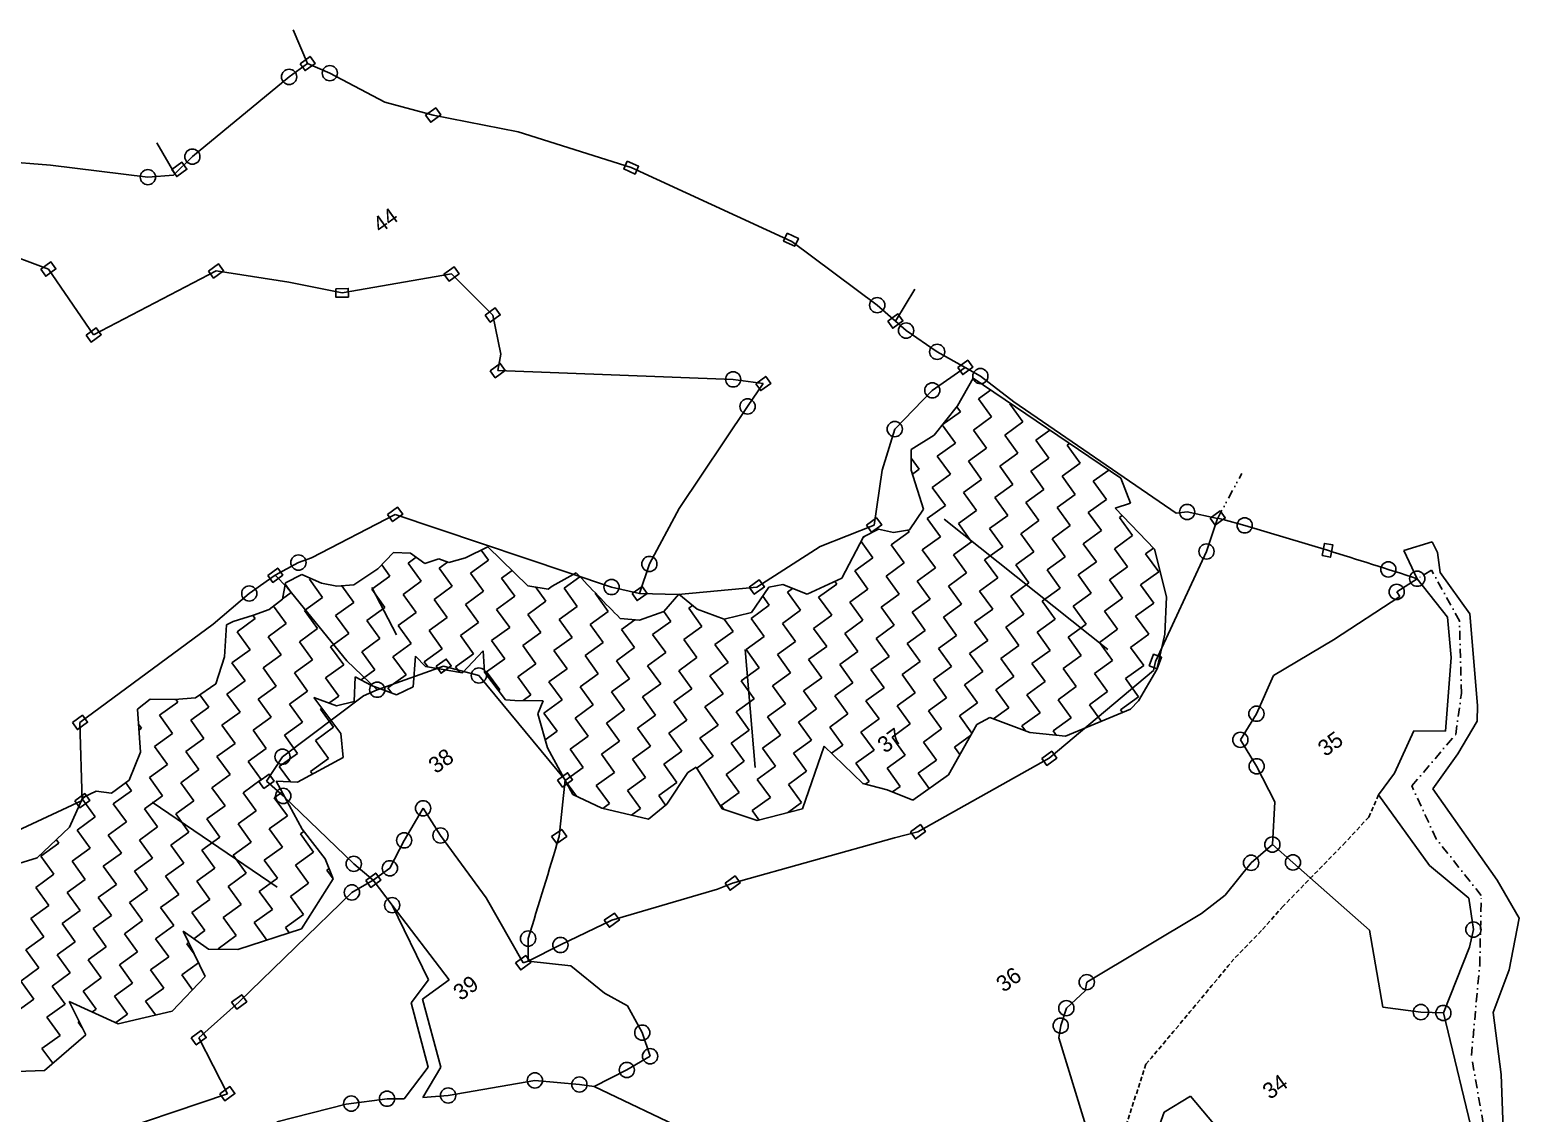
# Model space of a CAD drawing. Header units: metres. Extents: x 347706 to 350992, y 1759363 to 1763257.
# Drawn here: x 350151 to 350992, y 1761618 to 1762229 of the extents above; entities that cross this region are included whole.
import ezdxf

# ---------------------------------------------------------------- set-up
doc = ezdxf.new("R2010")
doc.units = ezdxf.units.M
doc.header["$MEASUREMENT"] = 0
for name, pattern in [('DASHDOT', [1, 0.5, -0.25, 0, -0.25]), ('DASHED', [0.75, 0.5, -0.25]), ('DIVIDE', [1.25, 0.5, -0.25, 0, -0.25, 0, -0.25])]:
    doc.linetypes.add(name, pattern=pattern)
for name, color, linetype in [('LINE_FOOTPATH', 1, 'DASHED'), ('OFF', 1, 'Continuous'), ('OTHERS', 1, 'Continuous'), ('POLY_HATCH', 12, 'Continuous'), ('POLY_PARCEL', 6, 'Continuous'), ('POLY_ROAD', 30, 'Continuous'), ('POLY_WATER', 4, 'Continuous'), ('SYM_ARROW', 1, 'Continuous'), ('TEXT_PARCEL', 7, 'Continuous'), ('V_BOUND_LINE', 7, 'Continuous'), ('V_BOUND_STREAM_LINE', 7, 'DASHDOT'), ('V_DIVIDE_LINE', 7, 'DIVIDE')]:
    doc.layers.add(name, color=color, linetype=linetype)
doc.styles.add('TEXT_MAP', font='')
doc.styles.get('TEXT_MAP').set_extended_font_data('Kruti Dev 050')

msp = doc.modelspace()

# ---------------------------------------------------------------- linework, layer by layer
for points in [[(350303.89, 1762209.43), (350309.58, 1762213.54), (350312.42, 1762209.61), (350306.74, 1762205.5)], [(350374.73, 1762180.36), (350380.42, 1762184.47), (350383.26, 1762180.54), (350377.58, 1762176.43)], [(350231.52, 1762149.68), (350237.21, 1762153.8), (350240.05, 1762149.86), (350234.36, 1762145.75)], [(350488.49, 1762154.53), (350494.86, 1762151.6), (350492.83, 1762147.19), (350486.46, 1762150.12)], [(350578.63, 1762113.84), (350585, 1762110.91), (350582.98, 1762106.5), (350576.6, 1762109.43)], [(350157.64, 1762093.49), (350163.33, 1762097.6), (350166.17, 1762093.67), (350160.49, 1762089.56)], [(350252.27, 1762092.44), (350257.95, 1762096.55), (350260.8, 1762092.62), (350255.11, 1762088.51)], [(350385.08, 1762090.76), (350390.76, 1762094.87), (350393.61, 1762090.93), (350387.92, 1762086.82)], [(350324.04, 1762082.55), (350331.05, 1762082.7), (350331.15, 1762077.85), (350324.14, 1762077.7)], [(350408.33, 1762067.59), (350414.02, 1762071.7), (350416.86, 1762067.77), (350411.17, 1762063.66)], [(350635.42, 1762064.17), (350641.1, 1762068.28), (350643.95, 1762064.35), (350638.26, 1762060.24)], [(350183.18, 1762056.37), (350188.86, 1762060.48), (350191.71, 1762056.55), (350186.02, 1762052.44)], [(350674.84, 1762038.05), (350680.52, 1762042.16), (350683.37, 1762038.22), (350677.68, 1762034.11)], [(350411.14, 1762036.25), (350416.82, 1762040.36), (350419.67, 1762036.43), (350413.98, 1762032.32)], [(350560.93, 1762028.97), (350566.62, 1762033.09), (350569.46, 1762029.15), (350563.78, 1762025.04)], [(350353.25, 1761955.18), (350358.94, 1761959.29), (350361.78, 1761955.36), (350356.09, 1761951.25)], [(350817.26, 1761953.07), (350822.95, 1761957.18), (350825.79, 1761953.25), (350820.11, 1761949.14)], [(350623.44, 1761949.16), (350629.13, 1761953.27), (350631.97, 1761949.34), (350626.29, 1761945.23)], [(350880.37, 1761932.05), (350881.72, 1761938.94), (350886.48, 1761938.01), (350885.13, 1761931.12)], [(350285.65, 1761920.87), (350291.33, 1761924.98), (350294.18, 1761921.05), (350288.49, 1761916.94)], [(350491.15, 1761910.56), (350496.84, 1761914.67), (350499.68, 1761910.73), (350494, 1761906.62)], [(350557.27, 1761914.18), (350562.96, 1761918.29), (350565.8, 1761914.36), (350560.11, 1761910.25)], [(350380.63, 1761869.6), (350386.32, 1761873.71), (350389.16, 1761869.78), (350383.48, 1761865.67)], [(350782.83, 1761869.89), (350785.37, 1761876.43), (350789.89, 1761874.67), (350787.35, 1761868.13)], [(350175.48, 1761837.89), (350181.16, 1761842), (350184, 1761838.07), (350178.32, 1761833.96)], [(350722.23, 1761817.62), (350727.92, 1761821.73), (350730.76, 1761817.8), (350725.07, 1761813.69)], [(350280.7, 1761804.69), (350286.39, 1761808.8), (350289.23, 1761804.87), (350283.55, 1761800.76)], [(350449.13, 1761805.44), (350454.82, 1761809.55), (350457.66, 1761805.61), (350451.97, 1761801.5)], [(350176.79, 1761793.76), (350182.48, 1761797.87), (350185.32, 1761793.94), (350179.63, 1761789.83)], [(350648.14, 1761776.23), (350653.83, 1761780.34), (350656.67, 1761776.4), (350650.98, 1761772.29)], [(350445.81, 1761773.53), (350451.5, 1761777.64), (350454.34, 1761773.71), (350448.66, 1761769.6)], [(350340.95, 1761748.84), (350346.63, 1761752.95), (350349.48, 1761749.02), (350343.79, 1761744.91)], [(350543.61, 1761747.27), (350549.29, 1761751.38), (350552.14, 1761747.45), (350546.45, 1761743.34)], [(350475.51, 1761726.37), (350481.19, 1761730.48), (350484.04, 1761726.55), (350478.35, 1761722.44)], [(350425.51, 1761702.36), (350431.19, 1761706.47), (350434.04, 1761702.53), (350428.35, 1761698.42)], [(350265.31, 1761680.27), (350271, 1761684.38), (350273.84, 1761680.45), (350268.15, 1761676.34)], [(350242.49, 1761660.03), (350248.18, 1761664.14), (350251.02, 1761660.21), (350245.33, 1761656.1)], [(350258.64, 1761628.48), (350264.33, 1761632.59), (350267.17, 1761628.66), (350261.48, 1761624.55)]]:
    msp.add_lwpolyline(points, close=True)
for centre in [(350297.72, 1762201.97), (350320.71, 1762204.1), (350243.15, 1762157), (350218.09, 1762145.45), (350629.46, 1762073.26), (350645.75, 1762058.91), (350663.29, 1762046.94), (350548.21, 1762031.41), (350687.65, 1762033.26), (350660.53, 1762025.21), (350556.32, 1762016.14), (350639.36, 1762003.38), (350804.29, 1761956.62), (350836.73, 1761949.07), (350302.98, 1761928.09), (350500.94, 1761927.31), (350815.18, 1761934.36), (350917.77, 1761924.23), (350934.06, 1761919), (350275.25, 1761910.67), (350479.6, 1761914.3), (350922.47, 1761911.56), (350404.77, 1761864.42), (350347.42, 1761856.4), (350843.35, 1761842.86), (350834.29, 1761828.14), (350293.97, 1761818.62), (350843.48, 1761813.21), (350294.41, 1761796.5), (350373.31, 1761789.52), (350362.63, 1761771.44), (350383.12, 1761774.17), (350852.35, 1761769.08), (350863.98, 1761759.02), (350334.18, 1761758.21), (350354.57, 1761755.7), (350840.35, 1761758.81), (350333.13, 1761742.1), (350355.87, 1761734.92), (350965.75, 1761721.15), (350432.52, 1761716.06), (350450.76, 1761712.44), (350747.64, 1761691.5), (350736.13, 1761676.82), (350732.95, 1761666.96), (350936.15, 1761674.6), (350948.8, 1761674.11), (350496.93, 1761663.02), (350488.23, 1761641.96), (350501.34, 1761649.7), (350436.38, 1761636.08), (350461.46, 1761633.77), (350352.94, 1761625.77), (350387.41, 1761627.57), (350332.78, 1761623)]:
    msp.add_circle(centre, 4.29)
at = {"layer": 'LINE_FOOTPATH', "ltscale": 5}
for p, q in [((350912.22, 1761797.07), (350906.71, 1761784.59)), ((350906.71, 1761784.59), (350893.65, 1761770.42)), ((350893.65, 1761770.42), (350858.37, 1761734.32)), ((350858.37, 1761734.32), (350846.28, 1761720.57)), ((350846.28, 1761720.57), (350830.57, 1761704.48)), ((350780.97, 1761645.15), (350763.09, 1761589.5))]:
    msp.add_line(p, q, dxfattribs=at)
msp.add_arc((346563.51, 1765221.71), 5529.81, 319.70082, 320.50209, dxfattribs=at)
at = {"layer": 'OFF'}
msp.add_line((350942.48, 1761939.83), (350926.58, 1761934.95), dxfattribs=at)
at = {"layer": 'OTHERS'}
for p, q in [((350308.16, 1762209.52), (350299.92, 1762228.53)), ((350233.25, 1762147.29), (350223.18, 1762164.88)), ((350639.68, 1762064.26), (350650.58, 1762082.34))]:
    msp.add_line(p, q, dxfattribs=at)
at = {"layer": 'POLY_HATCH'}
for p, q in [((350674.76, 1762016.47), (350683.64, 1762032)), ((350683.64, 1762032), (350766.83, 1761975.65)), ((350661.54, 1761999.92), (350674.76, 1762016.47)), ((350648.55, 1761991.8), (350661.54, 1761999.92)), ((350648.56, 1761980.16), (350648.55, 1761991.8)), ((350655.57, 1761958.2), (350648.56, 1761980.16)), ((350766.83, 1761975.65), (350772.25, 1761961.65)), ((350647.73, 1761946.47), (350655.57, 1761958.2)), ((350772.25, 1761961.65), (350763.65, 1761958.69)), ((350763.65, 1761958.69), (350785.91, 1761935.64)), ((350609.52, 1761919.31), (350621.65, 1761942.53)), ((350621.65, 1761942.53), (350630.2, 1761946.85)), ((350630.2, 1761946.85), (350638.55, 1761944.97)), ((350638.55, 1761944.97), (350647.73, 1761946.47)), ((350347.85, 1761924.54), (350356.63, 1761933.69)), ((350356.63, 1761933.69), (350366.27, 1761933.48)), ((350366.27, 1761933.48), (350374.26, 1761927.6)), ((350397.22, 1761930.68), (350409.88, 1761937.04)), ((350409.88, 1761937.04), (350432.31, 1761915.05)), ((350785.91, 1761935.64), (350792.68, 1761908.85)), ((350334.23, 1761915.63), (350347.85, 1761924.54)), ((350374.26, 1761927.6), (350382.24, 1761930.11)), ((350382.24, 1761930.11), (350387.87, 1761928.12)), ((350387.87, 1761928.12), (350397.22, 1761930.68)), ((350293.94, 1761907.48), (350295.7, 1761916.66)), ((350295.7, 1761916.66), (350304.86, 1761921.42)), ((350304.86, 1761921.42), (350315.95, 1761916.4)), ((350315.95, 1761916.4), (350324.62, 1761914.74)), ((350324.62, 1761914.74), (350334.23, 1761915.63)), ((350432.31, 1761915.05), (350443.92, 1761913.19)), ((350443.92, 1761913.19), (350446.06, 1761914.74)), ((350446.06, 1761914.74), (350459.73, 1761922.29)), ((350568.24, 1761914.28), (350576.19, 1761915.73)), ((350576.19, 1761915.73), (350589.92, 1761910.28)), ((350589.92, 1761910.28), (350609.52, 1761919.31)), ((350286.51, 1761901.63), (350293.94, 1761907.48)), ((350509.18, 1761900.48), (350517.52, 1761910.23)), ((350517.52, 1761910.23), (350527.8, 1761901.82)), ((350558.61, 1761899.86), (350568.24, 1761914.28)), ((350792.68, 1761908.85), (350791.69, 1761887.64)), ((350266.2, 1761894.87), (350277.6, 1761898.46)), ((350277.6, 1761898.46), (350286.51, 1761901.63)), ((350495.41, 1761895.65), (350509.18, 1761900.48)), ((350527.8, 1761901.82), (350543.12, 1761896.12)), ((350543.12, 1761896.12), (350558.61, 1761899.86)), ((350261.31, 1761874.95), (350262.32, 1761892.92)), ((350262.32, 1761892.92), (350266.2, 1761894.87)), ((350484.47, 1761896.59), (350495.41, 1761895.65)), ((350791.69, 1761887.64), (350787.26, 1761867.85)), ((350256.42, 1761859.77), (350261.31, 1761874.95)), ((350369.1, 1761875.29), (350367.65, 1761857.93)), ((350374.67, 1761869.53), (350369.1, 1761875.29)), ((350407.14, 1761878.34), (350395.47, 1761865.92)), ((350407.91, 1761866.31), (350407.14, 1761878.34)), ((350395.47, 1761865.92), (350374.67, 1761869.53)), ((350419.72, 1761850.62), (350407.91, 1761866.31)), ((350787.26, 1761867.85), (350776.81, 1761850.04)), ((350244.87, 1761851.88), (350256.42, 1761859.77)), ((350335.03, 1761863.7), (350334.4, 1761849.73)), ((350344.24, 1761858.71), (350335.03, 1761863.7)), ((350358.28, 1761853.48), (350344.24, 1761858.71)), ((350367.65, 1761857.93), (350358.28, 1761853.48)), ((350212.17, 1761845.48), (350219.3, 1761851.11)), ((350219.3, 1761851.11), (350233.06, 1761850.8)), ((350233.06, 1761850.8), (350244.87, 1761851.88)), ((350324.52, 1761847.26), (350311.76, 1761852.01)), ((350311.76, 1761852.01), (350326.89, 1761831.73)), ((350334.4, 1761849.73), (350324.52, 1761847.26)), ((350425.08, 1761850.3), (350419.72, 1761850.62)), ((350441.03, 1761850.18), (350425.08, 1761850.3)), ((350437.94, 1761842.82), (350441.03, 1761850.18)), ((350776.81, 1761850.04), (350772.27, 1761845.35)), ((350213.92, 1761821.12), (350212.17, 1761845.48)), ((350443.49, 1761823.54), (350437.94, 1761842.82)), ((350693.04, 1761840.73), (350685.64, 1761836.78)), ((350715.49, 1761832.27), (350693.04, 1761840.73)), ((350772.27, 1761845.35), (350735.71, 1761830.11)), ((350326.89, 1761831.73), (350328.23, 1761818.25)), ((350685.64, 1761836.78), (350669.7, 1761808.49)), ((350735.71, 1761830.11), (350715.49, 1761832.27)), ((350457.78, 1761797.33), (350443.49, 1761823.54)), ((350599.57, 1761824.62), (350587.37, 1761789.24)), ((350621.34, 1761803.55), (350599.57, 1761824.62)), ((350207.59, 1761805.36), (350213.92, 1761821.12)), ((350328.23, 1761818.25), (350302.43, 1761804.26)), ((350197.48, 1761798.05), (350207.59, 1761805.36)), ((350522.56, 1761809.67), (350510.74, 1761791.81)), ((350527.37, 1761812.69), (350522.56, 1761809.67)), ((350541.99, 1761789.24), (350527.37, 1761812.69)), ((350669.7, 1761808.49), (350649.59, 1761794.15)), ((350181.32, 1761795.62), (350188.94, 1761799.27)), ((350188.94, 1761799.27), (350197.48, 1761798.05)), ((350302.43, 1761804.26), (350290.35, 1761804.84)), ((350290.35, 1761804.84), (350305.12, 1761777.7)), ((350474.12, 1761789.57), (350457.78, 1761797.33)), ((350635.11, 1761799.99), (350621.34, 1761803.55)), ((350649.59, 1761794.15), (350635.11, 1761799.99)), ((350173.76, 1761778.97), (350181.32, 1761795.62)), ((350500.46, 1761783.45), (350474.12, 1761789.57)), ((350510.74, 1761791.81), (350500.46, 1761783.45)), ((350561.75, 1761782.56), (350541.99, 1761789.24)), ((350587.37, 1761789.24), (350561.75, 1761782.56)), ((350155.53, 1761761.6), (350173.76, 1761778.97)), ((350305.12, 1761777.7), (350318.13, 1761761.01)), ((350145.26, 1761758.37), (350155.53, 1761761.6)), ((350318.13, 1761761.01), (350322.53, 1761749.75)), ((350322.53, 1761749.75), (350304.71, 1761721.49)), ((350304.71, 1761721.49), (350268.75, 1761709.94)), ((350252.27, 1761710.14), (350237.94, 1761720.28)), ((350237.94, 1761720.28), (350250.33, 1761694.76)), ((350268.75, 1761709.94), (350252.27, 1761710.14)), ((350250.33, 1761694.76), (350231.68, 1761675.11)), ((350201.31, 1761668.07), (350173.57, 1761680.64)), ((350173.57, 1761680.64), (350182.98, 1761661.81)), ((350231.68, 1761675.11), (350201.31, 1761668.07)), ((350182.98, 1761661.81), (350159.71, 1761641.73)), ((350159.71, 1761641.73), (350143.9, 1761641.02))]:
    msp.add_line(p, q, dxfattribs=at)
at = {"layer": 'POLY_HATCH', "linetype": 'Continuous'}
for p, q in [((350686.6, 1762020.44), (350693.42, 1762025.37)), ((350676.39, 1762013.06), (350674.32, 1762015.92)), ((350693.99, 1762010.23), (350686.6, 1762020.44)), ((350704.2, 1762017.61), (350704.53, 1762017.85)), ((350711.58, 1762007.4), (350704.2, 1762017.61)), ((350666.18, 1762005.68), (350676.39, 1762013.06)), ((350683.77, 1762002.85), (350693.99, 1762010.23)), ((350701.37, 1762000.02), (350711.58, 1762007.4)), ((350673.56, 1761995.46), (350666.18, 1762005.68)), ((350691.16, 1761992.63), (350683.77, 1762002.85)), ((350708.75, 1761989.8), (350701.37, 1762000.02)), ((350718.97, 1761997.19), (350726.74, 1762002.8)), ((350663.35, 1761988.08), (350673.56, 1761995.46)), ((350680.94, 1761985.25), (350691.16, 1761992.63)), ((350726.35, 1761986.97), (350718.97, 1761997.19)), ((350736.57, 1761994.36), (350737.84, 1761995.28)), ((350743.95, 1761984.14), (350736.57, 1761994.36)), ((350653.13, 1761980.69), (350648.55, 1761987.03)), ((350670.73, 1761977.86), (350663.35, 1761988.08)), ((350688.33, 1761975.03), (350680.94, 1761985.25)), ((350698.54, 1761982.42), (350708.75, 1761989.8)), ((350705.92, 1761972.2), (350698.54, 1761982.42)), ((350716.14, 1761979.59), (350726.35, 1761986.97)), ((350733.74, 1761976.76), (350743.95, 1761984.14)), ((350649.28, 1761977.91), (350653.13, 1761980.69)), ((350660.52, 1761970.48), (350670.73, 1761977.86)), ((350678.11, 1761967.65), (350688.33, 1761975.03)), ((350723.52, 1761969.37), (350716.14, 1761979.59)), ((350741.12, 1761966.54), (350733.74, 1761976.76)), ((350751.33, 1761973.93), (350760.06, 1761980.23)), ((350758.72, 1761963.71), (350751.33, 1761973.93)), ((350667.9, 1761960.27), (350660.52, 1761970.48)), ((350685.5, 1761957.44), (350678.11, 1761967.65)), ((350695.71, 1761964.82), (350705.92, 1761972.2)), ((350713.31, 1761961.99), (350723.52, 1761969.37)), ((350730.91, 1761959.16), (350741.12, 1761966.54)), ((350657.69, 1761952.88), (350667.9, 1761960.27)), ((350675.28, 1761950.05), (350685.5, 1761957.44)), ((350703.09, 1761954.61), (350695.71, 1761964.82)), ((350720.69, 1761951.78), (350713.31, 1761961.99)), ((350738.29, 1761948.95), (350730.91, 1761959.16)), ((350748.5, 1761956.33), (350758.72, 1761963.71)), ((350665.07, 1761942.67), (350657.69, 1761952.88)), ((350682.67, 1761939.84), (350675.28, 1761950.05)), ((350692.88, 1761947.22), (350703.09, 1761954.61)), ((350710.48, 1761944.39), (350720.69, 1761951.78)), ((350728.08, 1761941.56), (350738.29, 1761948.95)), ((350755.89, 1761946.12), (350748.5, 1761956.33)), ((350766.1, 1761953.5), (350767.61, 1761954.59)), ((350773.48, 1761943.29), (350766.1, 1761953.5)), ((350627.04, 1761930.73), (350620.34, 1761940.01)), ((350621.53, 1761942.3), (350622.33, 1761942.87)), ((350637.26, 1761938.12), (350647.47, 1761945.5)), ((350647.47, 1761945.5), (350646.87, 1761946.33)), ((350654.86, 1761935.29), (350665.07, 1761942.67)), ((350672.45, 1761932.46), (350682.67, 1761939.84)), ((350700.26, 1761937.01), (350692.88, 1761947.22)), ((350717.86, 1761934.18), (350710.48, 1761944.39)), ((350735.46, 1761931.35), (350728.08, 1761941.56)), ((350745.67, 1761938.73), (350755.89, 1761946.12)), ((350763.27, 1761935.9), (350773.48, 1761943.29)), ((350410.22, 1761929.5), (350406.13, 1761935.16)), ((350644.64, 1761927.9), (350637.26, 1761938.12)), ((350662.24, 1761925.07), (350654.86, 1761935.29)), ((350679.84, 1761922.24), (350672.45, 1761932.46)), ((350690.05, 1761929.63), (350700.26, 1761937.01)), ((350707.65, 1761926.8), (350717.86, 1761934.18)), ((350725.25, 1761923.97), (350735.46, 1761931.35)), ((350753.06, 1761928.52), (350745.67, 1761938.73)), ((350770.65, 1761925.69), (350763.27, 1761935.9)), ((350780.87, 1761933.07), (350785.3, 1761936.28)), ((350788.25, 1761922.86), (350780.87, 1761933.07)), ((350354.59, 1761920.39), (350349.98, 1761926.77)), ((350364.81, 1761927.77), (350369.46, 1761931.14)), ((350372.19, 1761917.56), (350364.81, 1761927.77)), ((350382.4, 1761924.94), (350387.15, 1761928.38)), ((350389.79, 1761914.73), (350382.4, 1761924.94)), ((350400, 1761922.11), (350410.22, 1761929.5)), ((350417.6, 1761919.28), (350423.58, 1761923.61)), ((350616.83, 1761923.35), (350627.04, 1761930.73)), ((350624.21, 1761913.14), (350616.83, 1761923.35)), ((350634.43, 1761920.52), (350644.64, 1761927.9)), ((350652.03, 1761917.69), (350662.24, 1761925.07)), ((350697.43, 1761919.41), (350690.05, 1761929.63)), ((350715.03, 1761916.58), (350707.65, 1761926.8)), ((350732.63, 1761913.75), (350725.25, 1761923.97)), ((350742.84, 1761921.14), (350753.06, 1761928.52)), ((350760.44, 1761918.31), (350770.65, 1761925.69)), ((350298.97, 1761911.28), (350295.57, 1761915.99)), ((350309.19, 1761918.67), (350309.86, 1761919.15)), ((350316.57, 1761908.45), (350309.19, 1761918.67)), ((350334.17, 1761905.62), (350327.39, 1761914.99)), ((350344.38, 1761913.01), (350354.59, 1761920.39)), ((350361.98, 1761910.18), (350372.19, 1761917.56)), ((350379.57, 1761907.35), (350389.79, 1761914.73)), ((350407.39, 1761911.9), (350400, 1761922.11)), ((350424.98, 1761909.07), (350417.6, 1761919.28)), ((350452.79, 1761913.62), (350461.77, 1761920.11)), ((350596.4, 1761908.58), (350606.62, 1761915.97)), ((350606.62, 1761915.97), (350605.53, 1761917.47)), ((350641.81, 1761910.31), (350634.43, 1761920.52)), ((350659.41, 1761907.48), (350652.03, 1761917.69)), ((350669.62, 1761914.86), (350679.84, 1761922.24)), ((350677.01, 1761904.65), (350669.62, 1761914.86)), ((350687.22, 1761912.03), (350697.43, 1761919.41)), ((350704.82, 1761909.2), (350715.03, 1761916.58)), ((350750.23, 1761910.92), (350742.84, 1761921.14)), ((350767.82, 1761908.09), (350760.44, 1761918.31)), ((350778.04, 1761915.48), (350788.25, 1761922.86)), ((350785.42, 1761905.26), (350778.04, 1761915.48)), ((350293.98, 1761907.68), (350298.97, 1761911.28)), ((350306.36, 1761901.07), (350316.57, 1761908.45)), ((350351.76, 1761902.79), (350344.38, 1761913.01)), ((350369.36, 1761899.96), (350361.98, 1761910.18)), ((350386.96, 1761897.13), (350379.57, 1761907.35)), ((350397.17, 1761904.52), (350407.39, 1761911.9)), ((350414.77, 1761901.69), (350424.98, 1761909.07)), ((350432.37, 1761898.86), (350442.58, 1761906.24)), ((350442.58, 1761906.24), (350436.72, 1761914.34)), ((350460.18, 1761903.41), (350452.79, 1761913.62)), ((350470.39, 1761910.79), (350470.52, 1761910.89)), ((350477.78, 1761900.58), (350470.39, 1761910.79)), ((350568.59, 1761904.03), (350564.85, 1761909.21)), ((350578.81, 1761911.41), (350581.73, 1761913.53)), ((350586.19, 1761901.2), (350578.81, 1761911.41)), ((350603.79, 1761898.37), (350596.4, 1761908.58)), ((350614, 1761905.75), (350624.21, 1761913.14)), ((350631.6, 1761902.92), (350641.81, 1761910.31)), ((350649.2, 1761900.09), (350659.41, 1761907.48)), ((350694.6, 1761901.81), (350687.22, 1761912.03)), ((350712.2, 1761898.98), (350704.82, 1761909.2)), ((350722.42, 1761906.37), (350732.63, 1761913.75)), ((350729.8, 1761896.15), (350722.42, 1761906.37)), ((350740.01, 1761903.54), (350750.23, 1761910.92)), ((350757.61, 1761900.71), (350767.82, 1761908.09)), ((350278.54, 1761896.52), (350277.23, 1761898.34)), ((350296.14, 1761893.69), (350288.99, 1761903.58)), ((350313.74, 1761890.86), (350306.36, 1761901.07)), ((350323.95, 1761898.24), (350334.17, 1761905.62)), ((350331.34, 1761888.03), (350323.95, 1761898.24)), ((350341.55, 1761895.41), (350351.76, 1761902.79)), ((350359.15, 1761892.58), (350369.36, 1761899.96)), ((350404.56, 1761894.3), (350397.17, 1761904.52)), ((350422.15, 1761891.47), (350414.77, 1761901.69)), ((350439.75, 1761888.64), (350432.37, 1761898.86)), ((350449.96, 1761896.03), (350460.18, 1761903.41)), ((350467.56, 1761893.2), (350477.78, 1761900.58)), ((350512.97, 1761894.92), (350509, 1761900.41)), ((350523.18, 1761902.3), (350525.32, 1761903.85)), ((350530.57, 1761892.09), (350523.18, 1761902.3)), ((350558.38, 1761896.64), (350568.59, 1761904.03)), ((350575.98, 1761893.81), (350586.19, 1761901.2)), ((350593.57, 1761890.98), (350603.79, 1761898.37)), ((350621.38, 1761895.54), (350614, 1761905.75)), ((350638.98, 1761892.71), (350631.6, 1761902.92)), ((350656.58, 1761889.88), (350649.2, 1761900.09)), ((350666.79, 1761897.26), (350677.01, 1761904.65)), ((350684.39, 1761894.43), (350694.6, 1761901.81)), ((350701.99, 1761891.6), (350712.2, 1761898.98)), ((350747.4, 1761893.32), (350740.01, 1761903.54)), ((350764.99, 1761890.49), (350757.61, 1761900.71)), ((350775.21, 1761897.88), (350785.42, 1761905.26)), ((350782.59, 1761887.66), (350775.21, 1761897.88)), ((350268.33, 1761889.13), (350278.54, 1761896.52)), ((350285.93, 1761886.3), (350296.14, 1761893.69)), ((350303.53, 1761883.47), (350313.74, 1761890.86)), ((350348.93, 1761885.2), (350341.55, 1761895.41)), ((350366.53, 1761882.37), (350359.15, 1761892.58)), ((350376.74, 1761889.75), (350386.96, 1761897.13)), ((350384.13, 1761879.54), (350376.74, 1761889.75)), ((350394.34, 1761886.92), (350404.56, 1761894.3)), ((350411.94, 1761884.09), (350422.15, 1761891.47)), ((350457.35, 1761885.81), (350449.96, 1761896.03)), ((350474.95, 1761882.98), (350467.56, 1761893.2)), ((350485.16, 1761890.37), (350492.78, 1761895.87)), ((350492.54, 1761880.15), (350485.16, 1761890.37)), ((350502.76, 1761887.54), (350512.97, 1761894.92)), ((350520.35, 1761884.71), (350530.57, 1761892.09)), ((350548.17, 1761889.26), (350543.19, 1761896.14)), ((350565.76, 1761886.43), (350558.38, 1761896.64)), ((350583.36, 1761883.6), (350575.98, 1761893.81)), ((350600.96, 1761880.77), (350593.57, 1761890.98)), ((350611.17, 1761888.15), (350621.38, 1761895.54)), ((350628.77, 1761885.32), (350638.98, 1761892.71)), ((350646.37, 1761882.49), (350656.58, 1761889.88)), ((350674.18, 1761887.05), (350666.79, 1761897.26)), ((350691.77, 1761884.22), (350684.39, 1761894.43)), ((350709.37, 1761881.39), (350701.99, 1761891.6)), ((350719.59, 1761888.77), (350729.8, 1761896.15)), ((350737.18, 1761885.94), (350747.4, 1761893.32)), ((350754.78, 1761883.11), (350764.99, 1761890.49)), ((350275.71, 1761878.92), (350268.33, 1761889.13)), ((350293.31, 1761876.09), (350285.93, 1761886.3)), ((350310.91, 1761873.26), (350303.53, 1761883.47)), ((350321.12, 1761880.64), (350331.34, 1761888.03)), ((350338.72, 1761877.81), (350348.93, 1761885.2)), ((350356.32, 1761874.98), (350366.53, 1761882.37)), ((350401.73, 1761876.71), (350394.34, 1761886.92)), ((350419.32, 1761873.88), (350411.94, 1761884.09)), ((350429.54, 1761881.26), (350439.75, 1761888.64)), ((350436.92, 1761871.05), (350429.54, 1761881.26)), ((350447.13, 1761878.43), (350457.35, 1761885.81)), ((350464.73, 1761875.6), (350474.95, 1761882.98)), ((350510.14, 1761877.32), (350502.76, 1761887.54)), ((350527.74, 1761874.49), (350520.35, 1761884.71)), ((350537.95, 1761881.88), (350548.17, 1761889.26)), ((350545.34, 1761871.66), (350537.95, 1761881.88)), ((350555.55, 1761879.05), (350565.76, 1761886.43)), ((350573.15, 1761876.22), (350583.36, 1761883.6)), ((350618.55, 1761877.94), (350611.17, 1761888.15)), ((350636.15, 1761875.11), (350628.77, 1761885.32)), ((350653.75, 1761872.28), (350646.37, 1761882.49)), ((350663.96, 1761879.66), (350674.18, 1761887.05)), ((350681.56, 1761876.83), (350691.77, 1761884.22)), ((350699.16, 1761874), (350709.37, 1761881.39)), ((350726.97, 1761878.56), (350719.59, 1761888.77)), ((350744.57, 1761875.73), (350737.18, 1761885.94)), ((350762.16, 1761872.9), (350754.78, 1761883.11)), ((350772.38, 1761880.28), (350782.59, 1761887.66)), ((350265.5, 1761871.54), (350275.71, 1761878.92)), ((350283.1, 1761868.71), (350293.31, 1761876.09)), ((350300.7, 1761865.88), (350310.91, 1761873.26)), ((350328.51, 1761870.43), (350321.12, 1761880.64)), ((350346.1, 1761867.6), (350338.72, 1761877.81)), ((350363.7, 1761864.77), (350356.32, 1761874.98)), ((350373.91, 1761872.15), (350384.13, 1761879.54)), ((350391.51, 1761869.32), (350401.73, 1761876.71)), ((350409.11, 1761866.49), (350419.32, 1761873.88)), ((350454.52, 1761868.22), (350447.13, 1761878.43)), ((350472.12, 1761865.39), (350464.73, 1761875.6)), ((350482.33, 1761872.77), (350492.54, 1761880.15)), ((350489.71, 1761862.56), (350482.33, 1761872.77)), ((350499.93, 1761869.94), (350510.14, 1761877.32)), ((350517.52, 1761867.11), (350527.74, 1761874.49)), ((350562.93, 1761868.83), (350555.55, 1761879.05)), ((350580.53, 1761866), (350573.15, 1761876.22)), ((350590.74, 1761873.39), (350600.96, 1761880.77)), ((350598.13, 1761863.17), (350590.74, 1761873.39)), ((350608.34, 1761870.56), (350618.55, 1761877.94)), ((350625.94, 1761867.73), (350636.15, 1761875.11)), ((350671.35, 1761869.45), (350663.96, 1761879.66)), ((350688.94, 1761866.62), (350681.56, 1761876.83)), ((350706.54, 1761863.79), (350699.16, 1761874)), ((350716.76, 1761871.17), (350726.97, 1761878.56)), ((350734.35, 1761868.34), (350744.57, 1761875.73)), ((350751.95, 1761865.51), (350762.16, 1761872.9)), ((350779.76, 1761870.07), (350772.38, 1761880.28)), ((350272.88, 1761861.32), (350265.5, 1761871.54)), ((350290.48, 1761858.49), (350283.1, 1761868.71)), ((350308.08, 1761855.66), (350300.7, 1761865.88)), ((350318.29, 1761863.05), (350328.51, 1761870.43)), ((350338.28, 1761861.94), (350346.1, 1761867.6)), ((350353.49, 1761857.39), (350363.7, 1761864.77)), ((350375.98, 1761869.3), (350373.91, 1761872.15)), ((350393.76, 1761866.22), (350391.51, 1761869.32)), ((350416.49, 1761856.28), (350409.11, 1761866.49)), ((350426.71, 1761863.66), (350436.92, 1761871.05)), ((350444.3, 1761860.83), (350454.52, 1761868.22)), ((350461.9, 1761858), (350472.12, 1761865.39)), ((350507.31, 1761859.73), (350499.93, 1761869.94)), ((350524.91, 1761856.9), (350517.52, 1761867.11)), ((350535.12, 1761864.28), (350545.34, 1761871.66)), ((350542.51, 1761854.07), (350535.12, 1761864.28)), ((350552.72, 1761861.45), (350562.93, 1761868.83)), ((350570.32, 1761858.62), (350580.53, 1761866)), ((350615.72, 1761860.34), (350608.34, 1761870.56)), ((350633.32, 1761857.51), (350625.94, 1761867.73)), ((350643.54, 1761864.9), (350653.75, 1761872.28)), ((350650.92, 1761854.68), (350643.54, 1761864.9)), ((350661.13, 1761862.07), (350671.35, 1761869.45)), ((350678.73, 1761859.24), (350688.94, 1761866.62)), ((350724.14, 1761860.96), (350716.76, 1761871.17)), ((350741.74, 1761858.13), (350734.35, 1761868.34)), ((350759.33, 1761855.3), (350751.95, 1761865.51)), ((350769.55, 1761862.68), (350779.76, 1761870.07)), ((350262.67, 1761853.94), (350272.88, 1761861.32)), ((350280.27, 1761851.11), (350290.48, 1761858.49)), ((350325.68, 1761852.83), (350318.29, 1761863.05)), ((350355.58, 1761854.49), (350353.49, 1761857.39)), ((350415.82, 1761855.79), (350416.49, 1761856.28)), ((350434.09, 1761853.45), (350426.71, 1761863.66)), ((350451.69, 1761850.62), (350444.3, 1761860.83)), ((350469.29, 1761847.79), (350461.9, 1761858)), ((350479.5, 1761855.17), (350489.71, 1761862.56)), ((350497.1, 1761852.34), (350507.31, 1761859.73)), ((350514.69, 1761849.51), (350524.91, 1761856.9)), ((350560.1, 1761851.24), (350552.72, 1761861.45)), ((350577.7, 1761848.41), (350570.32, 1761858.62)), ((350587.91, 1761855.79), (350598.13, 1761863.17)), ((350595.3, 1761845.58), (350587.91, 1761855.79)), ((350605.51, 1761852.96), (350615.72, 1761860.34)), ((350623.11, 1761850.13), (350633.32, 1761857.51)), ((350668.52, 1761851.85), (350661.13, 1761862.07)), ((350686.11, 1761849.02), (350678.73, 1761859.24)), ((350696.33, 1761856.41), (350706.54, 1761863.79)), ((350703.71, 1761846.19), (350696.33, 1761856.41)), ((350713.93, 1761853.58), (350724.14, 1761860.96)), ((350731.52, 1761850.75), (350741.74, 1761858.13)), ((350776.93, 1761852.47), (350769.55, 1761862.68)), ((350224.65, 1761842), (350234.86, 1761849.38)), ((350234.86, 1761849.38), (350233.79, 1761850.86)), ((350252.46, 1761846.55), (350247.37, 1761853.59)), ((350270.05, 1761843.72), (350262.67, 1761853.94)), ((350287.65, 1761840.89), (350280.27, 1761851.11)), ((350297.86, 1761848.28), (350308.08, 1761855.66)), ((350305.25, 1761838.06), (350297.86, 1761848.28)), ((350320.19, 1761848.87), (350325.68, 1761852.83)), ((350429.68, 1761850.26), (350434.09, 1761853.45)), ((350441.47, 1761843.23), (350451.69, 1761850.62)), ((350459.07, 1761840.4), (350469.29, 1761847.79)), ((350486.88, 1761844.96), (350479.5, 1761855.17)), ((350504.48, 1761842.13), (350497.1, 1761852.34)), ((350522.08, 1761839.3), (350514.69, 1761849.51)), ((350532.29, 1761846.68), (350542.51, 1761854.07)), ((350549.89, 1761843.85), (350560.1, 1761851.24)), ((350567.49, 1761841.02), (350577.7, 1761848.41)), ((350612.89, 1761842.75), (350605.51, 1761852.96)), ((350630.49, 1761839.92), (350623.11, 1761850.13)), ((350640.71, 1761847.3), (350650.92, 1761854.68)), ((350648.09, 1761837.09), (350640.71, 1761847.3)), ((350658.3, 1761844.47), (350668.52, 1761851.85)), ((350675.9, 1761841.64), (350686.11, 1761849.02)), ((350721.31, 1761843.36), (350713.93, 1761853.58)), ((350738.91, 1761840.53), (350731.52, 1761850.75)), ((350749.12, 1761847.92), (350759.33, 1761855.3)), ((350755.91, 1761838.53), (350749.12, 1761847.92)), ((350766.72, 1761845.09), (350776.93, 1761852.47)), ((350232.03, 1761831.79), (350224.65, 1761842)), ((350242.24, 1761839.17), (350252.46, 1761846.55)), ((350249.63, 1761828.96), (350242.24, 1761839.17)), ((350259.84, 1761836.34), (350270.05, 1761843.72)), ((350277.44, 1761833.51), (350287.65, 1761840.89)), ((350315.46, 1761845.45), (350316.24, 1761846.01)), ((350322.85, 1761835.23), (350315.46, 1761845.45)), ((350448.86, 1761833.02), (350441.47, 1761843.23)), ((350466.46, 1761830.19), (350459.07, 1761840.4)), ((350476.67, 1761837.57), (350486.88, 1761844.96)), ((350494.27, 1761834.74), (350504.48, 1761842.13)), ((350511.86, 1761831.91), (350522.08, 1761839.3)), ((350539.68, 1761836.47), (350532.29, 1761846.68)), ((350557.27, 1761833.64), (350549.89, 1761843.85)), ((350574.87, 1761830.81), (350567.49, 1761841.02)), ((350585.08, 1761838.19), (350595.3, 1761845.58)), ((350602.68, 1761835.36), (350612.89, 1761842.75)), ((350620.28, 1761832.53), (350630.49, 1761839.92)), ((350665.69, 1761834.26), (350658.3, 1761844.47)), ((350682.91, 1761831.94), (350675.9, 1761841.64)), ((350695.09, 1761839.96), (350703.71, 1761846.19)), ((350711.1, 1761835.98), (350721.31, 1761843.36)), ((350728.69, 1761833.15), (350738.91, 1761840.53)), ((350767.85, 1761843.51), (350766.72, 1761845.09)), ((350214.43, 1761834.62), (350212.79, 1761836.89)), ((350213.03, 1761833.6), (350214.43, 1761834.62)), ((350221.82, 1761824.4), (350232.03, 1761831.79)), ((350267.22, 1761826.13), (350259.84, 1761836.34)), ((350284.82, 1761823.3), (350277.44, 1761833.51)), ((350295.03, 1761830.68), (350305.25, 1761838.06)), ((350302.42, 1761820.47), (350295.03, 1761830.68)), ((350312.63, 1761827.85), (350322.85, 1761835.23)), ((350442.16, 1761828.18), (350448.86, 1761833.02)), ((350484.05, 1761827.36), (350476.67, 1761837.57)), ((350501.65, 1761824.53), (350494.27, 1761834.74)), ((350519.25, 1761821.7), (350511.86, 1761831.91)), ((350529.46, 1761829.08), (350539.68, 1761836.47)), ((350547.06, 1761826.25), (350557.27, 1761833.64)), ((350564.66, 1761823.42), (350574.87, 1761830.81)), ((350592.47, 1761827.98), (350585.08, 1761838.19)), ((350610.06, 1761825.15), (350602.68, 1761835.36)), ((350627.66, 1761822.32), (350620.28, 1761832.53)), ((350637.88, 1761829.7), (350648.09, 1761837.09)), ((350655.47, 1761826.87), (350665.69, 1761834.26)), ((350673.07, 1761824.04), (350682.16, 1761830.62)), ((350713.14, 1761833.15), (350711.1, 1761835.98)), ((350730.49, 1761830.67), (350728.69, 1761833.15)), ((350229.2, 1761814.19), (350221.82, 1761824.4)), ((350239.41, 1761821.57), (350249.63, 1761828.96)), ((350257.01, 1761818.74), (350267.22, 1761826.13)), ((350274.61, 1761815.91), (350284.82, 1761823.3)), ((350320.02, 1761817.64), (350312.63, 1761827.85)), ((350456.24, 1761822.81), (350466.46, 1761830.19)), ((350463.63, 1761812.59), (350456.24, 1761822.81)), ((350473.84, 1761819.98), (350484.05, 1761827.36)), ((350491.44, 1761817.15), (350501.65, 1761824.53)), ((350536.85, 1761818.87), (350529.46, 1761829.08)), ((350554.44, 1761816.04), (350547.06, 1761826.25)), ((350572.04, 1761813.21), (350564.66, 1761823.42)), ((350582.25, 1761820.59), (350592.47, 1761827.98)), ((350603.75, 1761820.58), (350610.06, 1761825.15)), ((350617.45, 1761814.93), (350627.66, 1761822.32)), ((350645.26, 1761819.49), (350637.88, 1761829.7)), ((350662.86, 1761816.66), (350655.47, 1761826.87)), ((350676.1, 1761819.85), (350673.07, 1761824.04)), ((350218.99, 1761806.81), (350229.2, 1761814.19)), ((350246.8, 1761811.36), (350239.41, 1761821.57)), ((350264.39, 1761808.53), (350257.01, 1761818.74)), ((350281.99, 1761805.7), (350274.61, 1761815.91)), ((350292.2, 1761813.08), (350302.42, 1761820.47)), ((350309.8, 1761810.25), (350320.02, 1761817.64)), ((350481.22, 1761809.76), (350473.84, 1761819.98)), ((350498.82, 1761806.93), (350491.44, 1761817.15)), ((350509.03, 1761814.32), (350519.25, 1761821.7)), ((350516.42, 1761804.1), (350509.03, 1761814.32)), ((350527.66, 1761812.23), (350536.85, 1761818.87)), ((350544.23, 1761808.66), (350554.44, 1761816.04)), ((350589.64, 1761810.38), (350582.25, 1761820.59)), ((350624.83, 1761804.72), (350617.45, 1761814.93)), ((350635.05, 1761812.1), (350645.26, 1761819.49)), ((350652.64, 1761809.27), (350662.86, 1761816.66)), ((350226.37, 1761796.59), (350218.99, 1761806.81)), ((350236.58, 1761803.98), (350246.8, 1761811.36)), ((350254.18, 1761801.15), (350264.39, 1761808.53)), ((350271.78, 1761798.32), (350281.99, 1761805.7)), ((350298.45, 1761804.45), (350292.2, 1761813.08)), ((350310.84, 1761808.82), (350309.8, 1761810.25)), ((350453.46, 1761805.25), (350463.63, 1761812.59)), ((350471.01, 1761802.38), (350481.22, 1761809.76)), ((350488.61, 1761799.55), (350498.82, 1761806.93)), ((350551.61, 1761798.44), (350544.23, 1761808.66)), ((350561.83, 1761805.83), (350572.04, 1761813.21)), ((350569.21, 1761795.61), (350561.83, 1761805.83)), ((350579.42, 1761803), (350589.64, 1761810.38)), ((350642.43, 1761801.89), (350635.05, 1761812.1)), ((350658.82, 1761800.73), (350652.64, 1761809.27)), ((350198.56, 1761792.04), (350208.77, 1761799.42)), ((350208.77, 1761799.42), (350205.55, 1761803.88)), ((350243.97, 1761793.76), (350236.58, 1761803.98)), ((350261.56, 1761790.93), (350254.18, 1761801.15)), ((350279.16, 1761788.1), (350271.78, 1761798.32)), ((350289.37, 1761795.49), (350293.73, 1761798.63)), ((350459.81, 1761796.36), (350453.69, 1761804.82)), ((350478.39, 1761792.17), (350471.01, 1761802.38)), ((350495.99, 1761789.34), (350488.61, 1761799.55)), ((350506.2, 1761796.72), (350516.42, 1761804.1)), ((350541.4, 1761791.06), (350551.61, 1761798.44)), ((350586.81, 1761792.78), (350579.42, 1761803)), ((350622.71, 1761803.19), (350624.83, 1761804.72)), ((350638.12, 1761798.77), (350642.43, 1761801.89)), ((350188.34, 1761784.65), (350180.97, 1761794.86)), ((350180.98, 1761794.88), (350183.33, 1761796.58)), ((350205.94, 1761781.82), (350198.56, 1761792.04)), ((350216.16, 1761789.21), (350226.37, 1761796.59)), ((350223.54, 1761778.99), (350216.16, 1761789.21)), ((350233.75, 1761786.38), (350243.97, 1761793.76)), ((350251.35, 1761783.55), (350261.56, 1761790.93)), ((350296.76, 1761785.27), (350289.37, 1761795.49)), ((350474.63, 1761789.45), (350478.39, 1761792.17)), ((350490.91, 1761785.67), (350495.99, 1761789.34)), ((350510.12, 1761791.3), (350506.2, 1761796.72)), ((350542.95, 1761788.92), (350541.4, 1761791.06)), ((350559, 1761788.23), (350569.21, 1761795.61)), ((350578.82, 1761787.01), (350586.81, 1761792.78)), ((350178.13, 1761777.27), (350188.34, 1761784.65)), ((350195.73, 1761774.44), (350205.94, 1761781.82)), ((350241.14, 1761776.16), (350233.75, 1761786.38)), ((350258.73, 1761773.33), (350251.35, 1761783.55)), ((350268.95, 1761780.72), (350279.16, 1761788.1)), ((350276.33, 1761770.5), (350268.95, 1761780.72)), ((350286.54, 1761777.89), (350296.76, 1761785.27)), ((350562.88, 1761782.85), (350559, 1761788.23)), ((350167.92, 1761769.89), (350166.41, 1761771.97)), ((350185.51, 1761767.06), (350178.13, 1761777.27)), ((350203.11, 1761764.23), (350195.73, 1761774.44)), ((350213.33, 1761771.61), (350223.54, 1761778.99)), ((350230.92, 1761768.78), (350241.14, 1761776.16)), ((350248.52, 1761765.95), (350258.73, 1761773.33)), ((350293.93, 1761767.67), (350286.54, 1761777.89)), ((350304.14, 1761775.06), (350306.09, 1761776.47)), ((350311.53, 1761764.84), (350304.14, 1761775.06)), ((350157.7, 1761762.5), (350167.92, 1761769.89)), ((350175.3, 1761759.67), (350185.51, 1761767.06)), ((350192.9, 1761756.84), (350203.11, 1761764.23)), ((350220.71, 1761761.4), (350213.33, 1761771.61)), ((350238.31, 1761758.57), (350230.92, 1761768.78)), ((350255.9, 1761755.74), (350248.52, 1761765.95)), ((350266.12, 1761763.12), (350276.33, 1761770.5)), ((350283.71, 1761760.29), (350293.93, 1761767.67)), ((350301.31, 1761757.46), (350311.53, 1761764.84)), ((350165.09, 1761752.29), (350157.7, 1761762.5)), ((350182.68, 1761749.46), (350175.3, 1761759.67)), ((350200.28, 1761746.63), (350192.9, 1761756.84)), ((350210.5, 1761754.01), (350220.71, 1761761.4)), ((350228.09, 1761751.18), (350238.31, 1761758.57)), ((350245.69, 1761748.35), (350255.9, 1761755.74)), ((350273.5, 1761752.91), (350266.12, 1761763.12)), ((350291.1, 1761750.08), (350283.71, 1761760.29)), ((350308.7, 1761747.25), (350301.31, 1761757.46)), ((350318.91, 1761754.63), (350320.25, 1761755.6)), ((350154.87, 1761744.91), (350165.09, 1761752.29)), ((350172.47, 1761742.08), (350182.68, 1761749.46)), ((350190.07, 1761739.25), (350200.28, 1761746.63)), ((350217.88, 1761743.8), (350210.5, 1761754.01)), ((350235.48, 1761740.97), (350228.09, 1761751.18)), ((350253.07, 1761738.14), (350245.69, 1761748.35)), ((350263.29, 1761745.52), (350273.5, 1761752.91)), ((350280.88, 1761742.69), (350291.1, 1761750.08)), ((350298.48, 1761739.86), (350308.7, 1761747.25)), ((350322.49, 1761749.68), (350318.91, 1761754.63)), ((350162.26, 1761734.69), (350154.87, 1761744.91)), ((350179.85, 1761731.86), (350172.47, 1761742.08)), ((350197.45, 1761729.03), (350190.07, 1761739.25)), ((350207.67, 1761736.42), (350217.88, 1761743.8)), ((350225.26, 1761733.59), (350235.48, 1761740.97)), ((350242.86, 1761730.76), (350253.07, 1761738.14)), ((350270.67, 1761735.31), (350263.29, 1761745.52)), ((350288.27, 1761732.48), (350280.88, 1761742.69)), ((350305.87, 1761729.65), (350298.48, 1761739.86)), ((350152.04, 1761727.31), (350162.26, 1761734.69)), ((350169.64, 1761724.48), (350179.85, 1761731.86)), ((350215.05, 1761726.2), (350207.67, 1761736.42)), ((350232.65, 1761723.37), (350225.26, 1761733.59)), ((350250.24, 1761720.54), (350242.86, 1761730.76)), ((350260.46, 1761727.93), (350270.67, 1761735.31)), ((350278.05, 1761725.1), (350288.27, 1761732.48)), ((350159.43, 1761717.1), (350152.04, 1761727.31)), ((350177.02, 1761714.27), (350169.64, 1761724.48)), ((350187.24, 1761721.65), (350197.45, 1761729.03)), ((350194.62, 1761711.44), (350187.24, 1761721.65)), ((350204.84, 1761718.82), (350215.05, 1761726.2)), ((350222.43, 1761715.99), (350232.65, 1761723.37)), ((350267.84, 1761717.71), (350260.46, 1761727.93)), ((350285.19, 1761715.22), (350278.05, 1761725.1)), ((350295.65, 1761722.27), (350305.87, 1761729.65)), ((350297.82, 1761719.27), (350295.65, 1761722.27)), ((350149.21, 1761709.71), (350159.43, 1761717.1)), ((350166.81, 1761706.88), (350177.02, 1761714.27)), ((350212.22, 1761708.6), (350204.84, 1761718.82)), ((350229.82, 1761705.77), (350222.43, 1761715.99)), ((350240.03, 1761713.16), (350241.04, 1761713.89)), ((350244.2, 1761707.39), (350240.03, 1761713.16)), ((350243.98, 1761716.01), (350250.24, 1761720.54)), ((350257.63, 1761710.33), (350267.84, 1761717.71)), ((350156.6, 1761699.5), (350149.21, 1761709.71)), ((350174.19, 1761696.67), (350166.81, 1761706.88)), ((350184.41, 1761704.05), (350194.62, 1761711.44)), ((350202, 1761701.22), (350212.22, 1761708.6)), ((350219.6, 1761698.39), (350229.82, 1761705.77)), ((350257.81, 1761710.07), (350257.63, 1761710.33)), ((350146.38, 1761692.11), (350156.6, 1761699.5)), ((350163.98, 1761689.28), (350174.19, 1761696.67)), ((350191.79, 1761693.84), (350184.41, 1761704.05)), ((350209.39, 1761691.01), (350202, 1761701.22)), ((350226.99, 1761688.18), (350219.6, 1761698.39)), ((350237.2, 1761695.56), (350246.63, 1761702.38)), ((350153.77, 1761681.9), (350146.38, 1761692.11)), ((350171.36, 1761679.07), (350163.98, 1761689.28)), ((350181.58, 1761686.45), (350191.79, 1761693.84)), ((350199.17, 1761683.62), (350209.39, 1761691.01)), ((350216.77, 1761680.79), (350226.99, 1761688.18)), ((350243.21, 1761687.25), (350237.2, 1761695.56)), ((350143.55, 1761674.52), (350153.77, 1761681.9)), ((350188.96, 1761676.24), (350181.58, 1761686.45)), ((350206.56, 1761673.41), (350199.17, 1761683.62)), ((350222.43, 1761672.97), (350216.77, 1761680.79)), ((350161.15, 1761671.69), (350171.36, 1761679.07)), ((350168.53, 1761661.47), (350161.15, 1761671.69)), ((350186.77, 1761674.66), (350188.96, 1761676.24)), ((350200, 1761668.67), (350206.56, 1761673.41)), ((350234.37, 1761677.96), (350234.41, 1761677.99)), ((350234.38, 1761677.96), (350234.37, 1761677.96)), ((350178.75, 1761668.86), (350179.27, 1761669.23)), ((350181.05, 1761665.67), (350178.75, 1761668.86)), ((350158.32, 1761654.09), (350168.53, 1761661.47)), ((350164.36, 1761645.74), (350158.32, 1761654.09))]:
    msp.add_line(p, q, dxfattribs=at)
at = {"layer": 'POLY_HATCH'}
msp.add_arc((351311.16, 1762716.95), 1164.65, 223.02475, 224.77953, dxfattribs=at)
at = {"layer": 'POLY_PARCEL'}
for p, q in [((350161.91, 1762093.58), (350119.04, 1762109.56)), ((350187.44, 1762056.46), (350161.91, 1762093.58)), ((350256.53, 1762092.53), (350187.44, 1762056.46)), ((350297.59, 1762086.14), (350256.53, 1762092.53)), ((350327.59, 1762080.2), (350297.59, 1762086.14)), ((350389.34, 1762090.85), (350327.59, 1762080.2)), ((350412.6, 1762067.68), (350389.34, 1762090.85)), ((350417.15, 1762045.62), (350412.6, 1762067.68)), ((350415.4, 1762036.34), (350417.15, 1762045.62)), ((350548.21, 1762031.41), (350415.4, 1762036.34)), ((350660.53, 1762025.21), (350679.1, 1762038.13)), ((350565.2, 1762029.06), (350548.21, 1762031.41)), ((350556.32, 1762016.14), (350565.2, 1762029.06)), ((350639.36, 1762003.38), (350660.53, 1762025.21)), ((350517.69, 1761958.6), (350556.32, 1762016.14)), ((350632.26, 1761980.16), (350639.36, 1762003.38)), ((350627.71, 1761949.25), (350632.26, 1761980.16)), ((350500.94, 1761927.31), (350517.69, 1761958.6)), ((350357.51, 1761955.27), (350310.32, 1761930.75)), ((350479.6, 1761914.3), (350357.51, 1761955.27)), ((350597.31, 1761937.12), (350627.71, 1761949.25)), ((350821.47, 1761953), (350815.18, 1761934.36)), ((350561.53, 1761914.27), (350597.31, 1761937.12)), ((350815.18, 1761934.36), (350786.36, 1761872.28)), ((350302.98, 1761928.09), (350289.91, 1761920.96)), ((350310.32, 1761930.75), (350302.98, 1761928.09)), ((350495.42, 1761910.65), (350500.94, 1761927.31)), ((350289.91, 1761920.96), (350275.25, 1761910.67)), ((350296.55, 1761914.04), (350289.91, 1761920.96)), ((350922.47, 1761911.56), (350934.06, 1761919)), ((350275.25, 1761910.67), (350254.97, 1761893.36)), ((350330.25, 1761872.66), (350296.55, 1761914.04)), ((350495.42, 1761910.65), (350479.6, 1761914.3)), ((350495.42, 1761910.65), (350517.26, 1761910.13)), ((350517.26, 1761910.13), (350561.53, 1761914.27)), ((350886.82, 1761884.58), (350924.34, 1761908.98)), ((350924.34, 1761908.98), (350922.47, 1761911.56)), ((350254.97, 1761893.36), (350179.74, 1761837.98)), ((350852.97, 1761864.34), (350886.82, 1761884.58)), ((350347.42, 1761856.4), (350330.25, 1761872.66)), ((350384.9, 1761869.69), (350347.42, 1761856.4)), ((350404.77, 1761864.42), (350384.9, 1761869.69)), ((350453.4, 1761805.52), (350404.77, 1761864.42)), ((350785.28, 1761867.16), (350726.5, 1761817.71)), ((350786.36, 1761872.28), (350785.28, 1761867.16)), ((350843.35, 1761842.86), (350852.97, 1761864.34)), ((350347.42, 1761856.4), (350339.59, 1761852.9)), ((350339.59, 1761852.9), (350293.97, 1761818.62)), ((350834.29, 1761828.14), (350843.35, 1761842.86)), ((350179.74, 1761837.98), (350181.05, 1761793.85)), ((350843.48, 1761813.21), (350834.29, 1761828.14)), ((350293.97, 1761818.62), (350284.97, 1761804.78)), ((350726.5, 1761817.71), (350652.41, 1761776.32)), ((350726.5, 1761817.71), (350726.5, 1761817.71)), ((350450.08, 1761773.62), (350453.4, 1761805.52)), ((350853.77, 1761793.1), (350843.48, 1761813.21)), ((350284.97, 1761804.78), (350294.41, 1761796.5)), ((350181.05, 1761793.85), (350106.53, 1761759.49)), ((350294.41, 1761796.5), (350334.18, 1761758.21)), ((350362.63, 1761771.44), (350373.31, 1761789.52)), ((350373.31, 1761789.52), (350383.12, 1761774.17)), ((350852.35, 1761769.08), (350853.77, 1761793.1)), ((350383.12, 1761774.17), (350408.88, 1761739.11)), ((350639.23, 1761772.88), (350547.87, 1761747.36)), ((350652.41, 1761776.32), (350639.23, 1761772.88)), ((350354.57, 1761755.7), (350362.63, 1761771.44)), ((350852.35, 1761769.08), (350840.35, 1761758.81)), ((350863.98, 1761759.02), (350852.35, 1761769.08)), ((350334.18, 1761758.21), (350345.21, 1761748.93)), ((350345.21, 1761748.93), (350354.57, 1761755.7)), ((350840.35, 1761758.81), (350825.64, 1761740.6)), ((350907.2, 1761720.8), (350863.98, 1761759.02)), ((350333.13, 1761742.1), (350345.21, 1761748.93)), ((350345.21, 1761748.93), (350355.85, 1761734.97)), ((350547.87, 1761747.36), (350539.37, 1761743.91)), ((350269.58, 1761680.36), (350333.13, 1761742.1)), ((350408.88, 1761739.11), (350429.77, 1761702.44)), ((350539.37, 1761743.91), (350479.77, 1761726.46)), ((350825.64, 1761740.6), (350812.41, 1761730.15)), ((350355.85, 1761734.97), (350388.01, 1761692.72)), ((350812.41, 1761730.15), (350747.64, 1761691.5)), ((350479.77, 1761726.46), (350450.76, 1761712.44)), ((350432.62, 1761703.23), (350432.52, 1761716.06)), ((350914.57, 1761677.47), (350907.2, 1761720.8)), ((350450.76, 1761712.44), (350432.62, 1761703.23)), ((350429.77, 1761702.44), (350432.62, 1761703.23)), ((350432.62, 1761703.23), (350456.68, 1761700.64)), ((350456.68, 1761700.64), (350475.64, 1761685.24)), ((350747.64, 1761691.5), (350746.66, 1761686.56)), ((350246.76, 1761660.12), (350269.58, 1761680.36)), ((350475.64, 1761685.24), (350488.62, 1761678.11)), ((350746.66, 1761686.56), (350736.13, 1761676.82)), ((350488.62, 1761678.11), (350496.93, 1761663.02)), ((350736.13, 1761676.82), (350732.95, 1761666.96)), ((350936.15, 1761674.6), (350914.57, 1761677.47)), ((350948.8, 1761674.11), (350936.15, 1761674.6)), ((350496.93, 1761663.02), (350501.34, 1761649.7)), ((350732.95, 1761666.96), (350731.85, 1761660.11)), ((350262.91, 1761628.57), (350246.76, 1761660.12)), ((350731.85, 1761660.11), (350754.3, 1761587.44)), ((350501.34, 1761649.7), (350488.23, 1761641.96)), ((350488.23, 1761641.96), (350469.82, 1761632.67)), ((350187.16, 1761602.97), (350262.91, 1761628.57))]:
    msp.add_line(p, q, dxfattribs=at)
msp.add_arc((345923.63, 1763123.05), 4723.32, 342.66955, 343.39958, dxfattribs=at)
at = {"layer": 'POLY_ROAD'}
for p, q in [((350376.34, 1761692.78), (350355.85, 1761734.97)), ((350366.53, 1761679.79), (350376.34, 1761692.78)), ((350372.98, 1761681.86), (350388.01, 1761692.72)), ((350376.12, 1761643.5), (350366.53, 1761679.79)), ((350383.21, 1761643.53), (350372.98, 1761681.86)), ((350362.69, 1761625.67), (350376.12, 1761643.5)), ((350373.07, 1761626.45), (350383.21, 1761643.53)), ((350436.38, 1761636.08), (350387.41, 1761627.57)), ((350461.46, 1761633.77), (350436.38, 1761636.08)), ((350469.82, 1761632.67), (350461.46, 1761633.77)), ((350523.29, 1761607.02), (350469.82, 1761632.67)), ((350290.8, 1761612.79), (350329.98, 1761622.62)), ((350329.98, 1761622.62), (350352.94, 1761625.77)), ((350352.94, 1761625.77), (350362.69, 1761625.67)), ((350387.41, 1761627.57), (350373.07, 1761626.45))]:
    msp.add_line(p, q, dxfattribs=at)
at = {"layer": 'POLY_WATER'}
for p, q in [((350942.48, 1761939.83), (350945.41, 1761933.69)), ((350934.06, 1761919), (350926.58, 1761934.95)), ((350945.41, 1761933.69), (350946.96, 1761922.55)), ((350951.14, 1761897.28), (350934.06, 1761919)), ((350946.96, 1761922.55), (350963.76, 1761899.25)), ((350963.76, 1761899.25), (350968.06, 1761847.55)), ((350953.27, 1761874.48), (350951.14, 1761897.28)), ((350950.07, 1761833.09), (350953.27, 1761874.48)), ((350968.06, 1761847.55), (350967.96, 1761838.6)), ((350921.26, 1761809.28), (350932.17, 1761833.13)), ((350932.17, 1761833.13), (350950.07, 1761833.09)), ((350967.96, 1761838.6), (350957.01, 1761820.27)), ((350957.01, 1761820.27), (350942.9, 1761800.44)), ((350912.22, 1761797.07), (350921.26, 1761809.28)), ((350941.03, 1761757.2), (350912.22, 1761797.07)), ((350942.9, 1761800.44), (350979.07, 1761749.08)), ((350963.26, 1761738.82), (350941.03, 1761757.2)), ((350979.07, 1761749.08), (350991.58, 1761727.6)), ((350965.75, 1761721.15), (350963.26, 1761738.82)), ((350991.58, 1761727.6), (350985.84, 1761698.46)), ((350963.5, 1761711.14), (350965.75, 1761721.15)), ((350948.8, 1761674.11), (350963.5, 1761711.14)), ((350985.84, 1761698.46), (350976.9, 1761674.4)), ((350966.74, 1761600.17), (350948.8, 1761674.11)), ((350976.9, 1761674.4), (350981.48, 1761639.44)), ((350981.48, 1761639.44), (350983.32, 1761584.13)), ((350791.36, 1761618.1), (350806.17, 1761627.19)), ((350806.17, 1761627.19), (350856.91, 1761567.22)), ((350779.82, 1761586.5), (350791.36, 1761618.1))]:
    msp.add_line(p, q, dxfattribs=at)
at = {"layer": 'SYM_ARROW'}
for points in [[(350759.59, 1761879.13), (350667.29, 1761952.63)], [(350358.22, 1761887.28), (350344.3, 1761914.02)], [(350560.55, 1761812.51), (350554.88, 1761878.99)], [(350290.96, 1761745.01), (350220.45, 1761792.91)]]:
    msp.add_lwpolyline(points, dxfattribs=at)
for points in [[(350358.24, 1761887.29), (350358.3, 1761887.12), (350358.19, 1761887.26)], [(350759.61, 1761879.15), (350759.73, 1761879.01), (350759.58, 1761879.1)], [(350560.58, 1761812.51), (350560.57, 1761812.33), (350560.52, 1761812.51)], [(350290.97, 1761745.04), (350291.11, 1761744.91), (350290.94, 1761744.99)]]:
    msp.add_solid(points, dxfattribs=at)
at = {"layer": 'V_BOUND_LINE'}
for p, q in [((350308.16, 1762209.52), (350297.72, 1762201.97)), ((350320.71, 1762204.1), (350308.16, 1762209.52)), ((350297.72, 1762201.97), (350243.15, 1762157)), ((350351.69, 1762187.63), (350320.71, 1762204.1)), ((350379, 1762180.45), (350351.69, 1762187.63)), ((350426.97, 1762171.08), (350379, 1762180.45)), ((350490.66, 1762150.86), (350426.97, 1762171.08)), ((350163.06, 1762152.26), (350135.16, 1762154.52)), ((350218.09, 1762145.45), (350163.06, 1762152.26)), ((350243.15, 1762157), (350232.5, 1762146.55)), ((350581.27, 1762109.19), (350490.66, 1762150.86)), ((350232.5, 1762146.55), (350218.09, 1762145.45)), ((350629.46, 1762073.26), (350581.27, 1762109.19)), ((350645.75, 1762058.91), (350629.46, 1762073.26)), ((350663.29, 1762046.94), (350645.75, 1762058.91)), ((350679.1, 1762038.13), (350663.29, 1762046.94)), ((350687.65, 1762033.26), (350679.1, 1762038.13)), ((350706.46, 1762018.77), (350687.65, 1762033.26)), ((350798.07, 1761955.9), (350706.46, 1762018.77)), ((350804.29, 1761956.62), (350798.07, 1761955.9)), ((350821.47, 1761953), (350804.29, 1761956.62)), ((350821.53, 1761953.16), (350821.47, 1761953)), ((350824.52, 1761952.36), (350821.53, 1761953.16)), ((350836.73, 1761949.07), (350824.52, 1761952.36)), ((350883.43, 1761935.03), (350836.73, 1761949.07))]:
    msp.add_line(p, q, dxfattribs=at)
msp.add_arc((349491.95, 1757450.63), 4695.33, 72.11312, 72.76125, dxfattribs=at)
at = {"layer": 'V_BOUND_STREAM_LINE', "ltscale": 10}
for p, q in [((350942.03, 1761923.86), (350934.06, 1761919)), ((350957.89, 1761895.2), (350942.03, 1761923.86)), ((350958.98, 1761854.25), (350957.89, 1761895.2)), ((350955.76, 1761831.21), (350958.98, 1761854.25)), ((350931.01, 1761802.11), (350955.76, 1761831.21)), ((350944.75, 1761772.35), (350931.01, 1761802.11)), ((350970.16, 1761740.39), (350944.75, 1761772.35)), ((350969.31, 1761700.94), (350970.16, 1761740.39)), ((350964.6, 1761650.09), (350969.31, 1761700.94)), ((350974.75, 1761591.84), (350964.6, 1761650.09))]:
    msp.add_line(p, q, dxfattribs=at)
at = {"layer": 'V_DIVIDE_LINE', "ltscale": 10}
msp.add_line((350821.53, 1761953.16), (350835.09, 1761978.29), dxfattribs=at)

# ---------------------------------------------------------------- texts
at = {"layer": 'TEXT_PARCEL', "style": 'TEXT_MAP'}
for s, p in [('44', (350349.18, 1762113.54)), ('37', (350633.83, 1761820.22)), ('35', (350882.23, 1761818.32)), ('38', (350380.53, 1761808.68)), ('36', (350700.77, 1761685.4)), ('39', (350394.53, 1761680.67)), ('34', (350851.03, 1761624.96))]:
    msp.add_text(s, height=9.074, rotation=35.86383, dxfattribs=at).set_placement(p)

doc.saveas('drawing.dxf')
